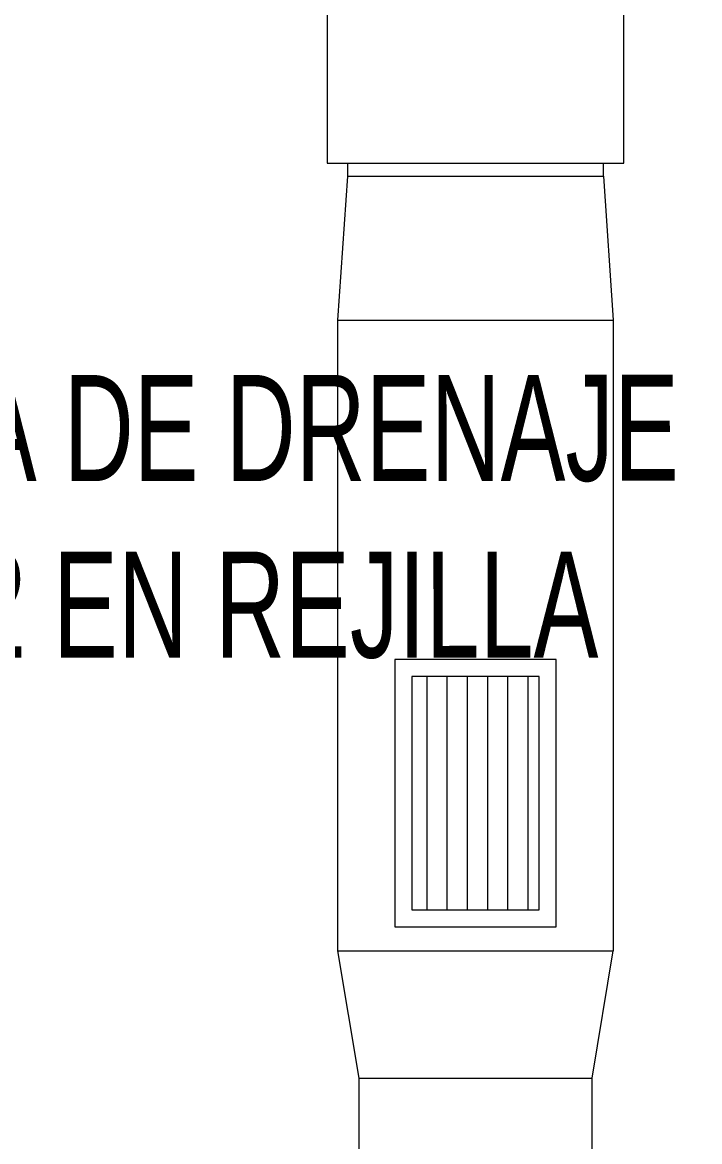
# Model space of a CAD drawing. Header units: millimetres. Extents: x 2085 to 2829, y 1347 to 1643.
# Drawn here: x 2161.72 to 2163.317, y 1609.139 to 1611.779 of the extents above; entities that cross this region are included whole.
import ezdxf
from ezdxf import colors
from ezdxf.entities.mleader import LeaderData, LeaderLine
from ezdxf.math import Vec2, Vec3

# ---------------------------------------------------------------- set-up
doc = ezdxf.new("R2010")
doc.units = ezdxf.units.MM
doc.layers.add('000 SOS 911 TEXTOS ACI', color=7, linetype='Continuous', lineweight=9)
doc.layers.add('A_30_Extractores', color=251, linetype='Continuous', lineweight=13)
doc.styles.add('PIPE', font='ARIALN.TTF', dxfattribs={"width": 0.8})

# ---------------------------------------------------------------- blocks, each defined once
blk = doc.blocks.new('REJ 55x30')
at = {"layer": 'A_30_Extractores', "ltscale": 0.7}
h = blk.add_hatch(dxfattribs=at)
h.set_pattern_fill('ANSI31', color=256, scale=0.015, angle=45)
h.set_pattern_definition([(90, (-1791.153135, -553.6559), (-0.047625, 0), [])])
h.paths.add_polyline_path([(0.04, 0.59), (0.04, 0.04), (0.34, 0.04), (0.34, 0.59)])
for points in [[(0, 0.63), (0, 0), (0.38, 0), (0.38, 0.63)], [(0.04, 0.59), (0.04, 0.04), (0.34, 0.04), (0.34, 0.59)]]:
    blk.add_lwpolyline(points, close=True, dxfattribs=at)

msp = doc.modelspace()

# ---------------------------------------------------------------- linework, layer by layer
at = {"layer": 'A_30_Extractores'}
for points in [[(2162.4634, 1609.5883), (2163.1134, 1609.5883)], [(2162.4634, 1609.5883), (2162.5134, 1609.2883), (2162.5134, 1603.5995), (2163.0634, 1603.5995), (2163.0634, 1609.2883), (2163.1134, 1609.5883)], [(2162.5134, 1609.2883), (2163.0634, 1609.2883)]]:
    msp.add_lwpolyline(points, dxfattribs=at)

# ---------------------------------------------------------------- leaders
at = {"layer": '000 SOS 911 TEXTOS ACI'}
ml = msp.add_multileader_mtext('Standard', dxfattribs=at)
ml.set_content('{\\H1.66667x;DESCARGA DE DRENAJE DE DE ACI %%C32 EN REJILLA }', color=256, style='PIPE')
ml.set_leader_properties(color=7)
ml.build(insert=Vec2(0, 0))
ml.multileader.update_dxf_attribs({"text_left_attachment_type": 2, "text_right_attachment_type": 2, "dogleg_length": 2, "arrow_head_size": 0.15})
ctx = ml.context
ctx.base_point, ctx.char_height, ctx.arrow_head_size, ctx.landing_gap_size, ctx.plane_origin, ctx.plane_x_axis, ctx.plane_y_axis = Vec3(2160.3182, 1610.6176), 0.15, 0.15, 0.15, Vec3(2157.2768, 1609.8149), Vec3(1, 0.000395), Vec3(-0.000395, 1)
ctx.left_attachment, ctx.right_attachment = 2, 2
notes = []
notes.append((ctx, [(1, (1, 1, 0), (2163.9169, 1610.6191), (-1, -0.000395), 0.1461, [(0, [(2163.9169, 1611.7521)], 0, [])])]))
ctx.mtext.insert, ctx.mtext.text_direction, ctx.mtext.rotation, ctx.mtext.width, ctx.mtext.defined_height, ctx.mtext.flow_direction = Vec3(2160.4681, 1610.9462), Vec3(1, 0.000395), 0.000395, 3.376504, 0.5575, 5
ctx.mtext.has_bg_fill, ctx.mtext.bg_color, ctx.mtext.bg_scale_factor, ctx.mtext.bg_transparency, ctx.mtext.use_window_bg_color = 1, -1073741824, 2, 0, 1
for ctx, leaders in notes:
    for number, flags, end, landing, length, lines in leaders:
        leader = LeaderData()
        leader.index, (leader.has_last_leader_line, leader.has_dogleg_vector, leader.attachment_direction) = number, flags
        leader.last_leader_point, leader.dogleg_vector, leader.dogleg_length = Vec3(end), Vec3(landing), length
        for number, points, colour, breaks in lines:
            line = LeaderLine()
            line.index, line.vertices, line.color, line.breaks = number, Vec3.list(points), colors.encode_raw_color(colour), breaks
            leader.lines.append(line)
        ctx.leaders.append(leader)

# ---------------------------------------------------------------- next in the draw order: linework, layer by layer
at = {"layer": 'A_30_Extractores'}
msp.add_lwpolyline([(2162.4384, 1612.2961), (2162.4384, 1611.4461), (2163.1384, 1611.4461), (2163.1384, 1612.2961)], close=True, dxfattribs=at)
for points in [[(2162.4864, 1611.4461), (2162.4864, 1611.4161), (2163.0904, 1611.4161), (2163.0904, 1611.4461)], [(2162.4864, 1611.4161), (2162.4634, 1611.0765)], [(2163.0904, 1611.4161), (2163.1134, 1611.0765)], [(2162.4634, 1611.0765), (2162.4634, 1609.5883)], [(2162.4634, 1611.0765), (2163.1134, 1611.0765)], [(2163.1134, 1611.0765), (2163.1134, 1609.5883)]]:
    msp.add_lwpolyline(points, dxfattribs=at)

# ---------------------------------------------------------------- next in the draw order: block references
msp.add_blockref('REJ 55x30', (2162.5984, 1609.6455), dxfattribs=at)

doc.saveas('drawing.dxf')
